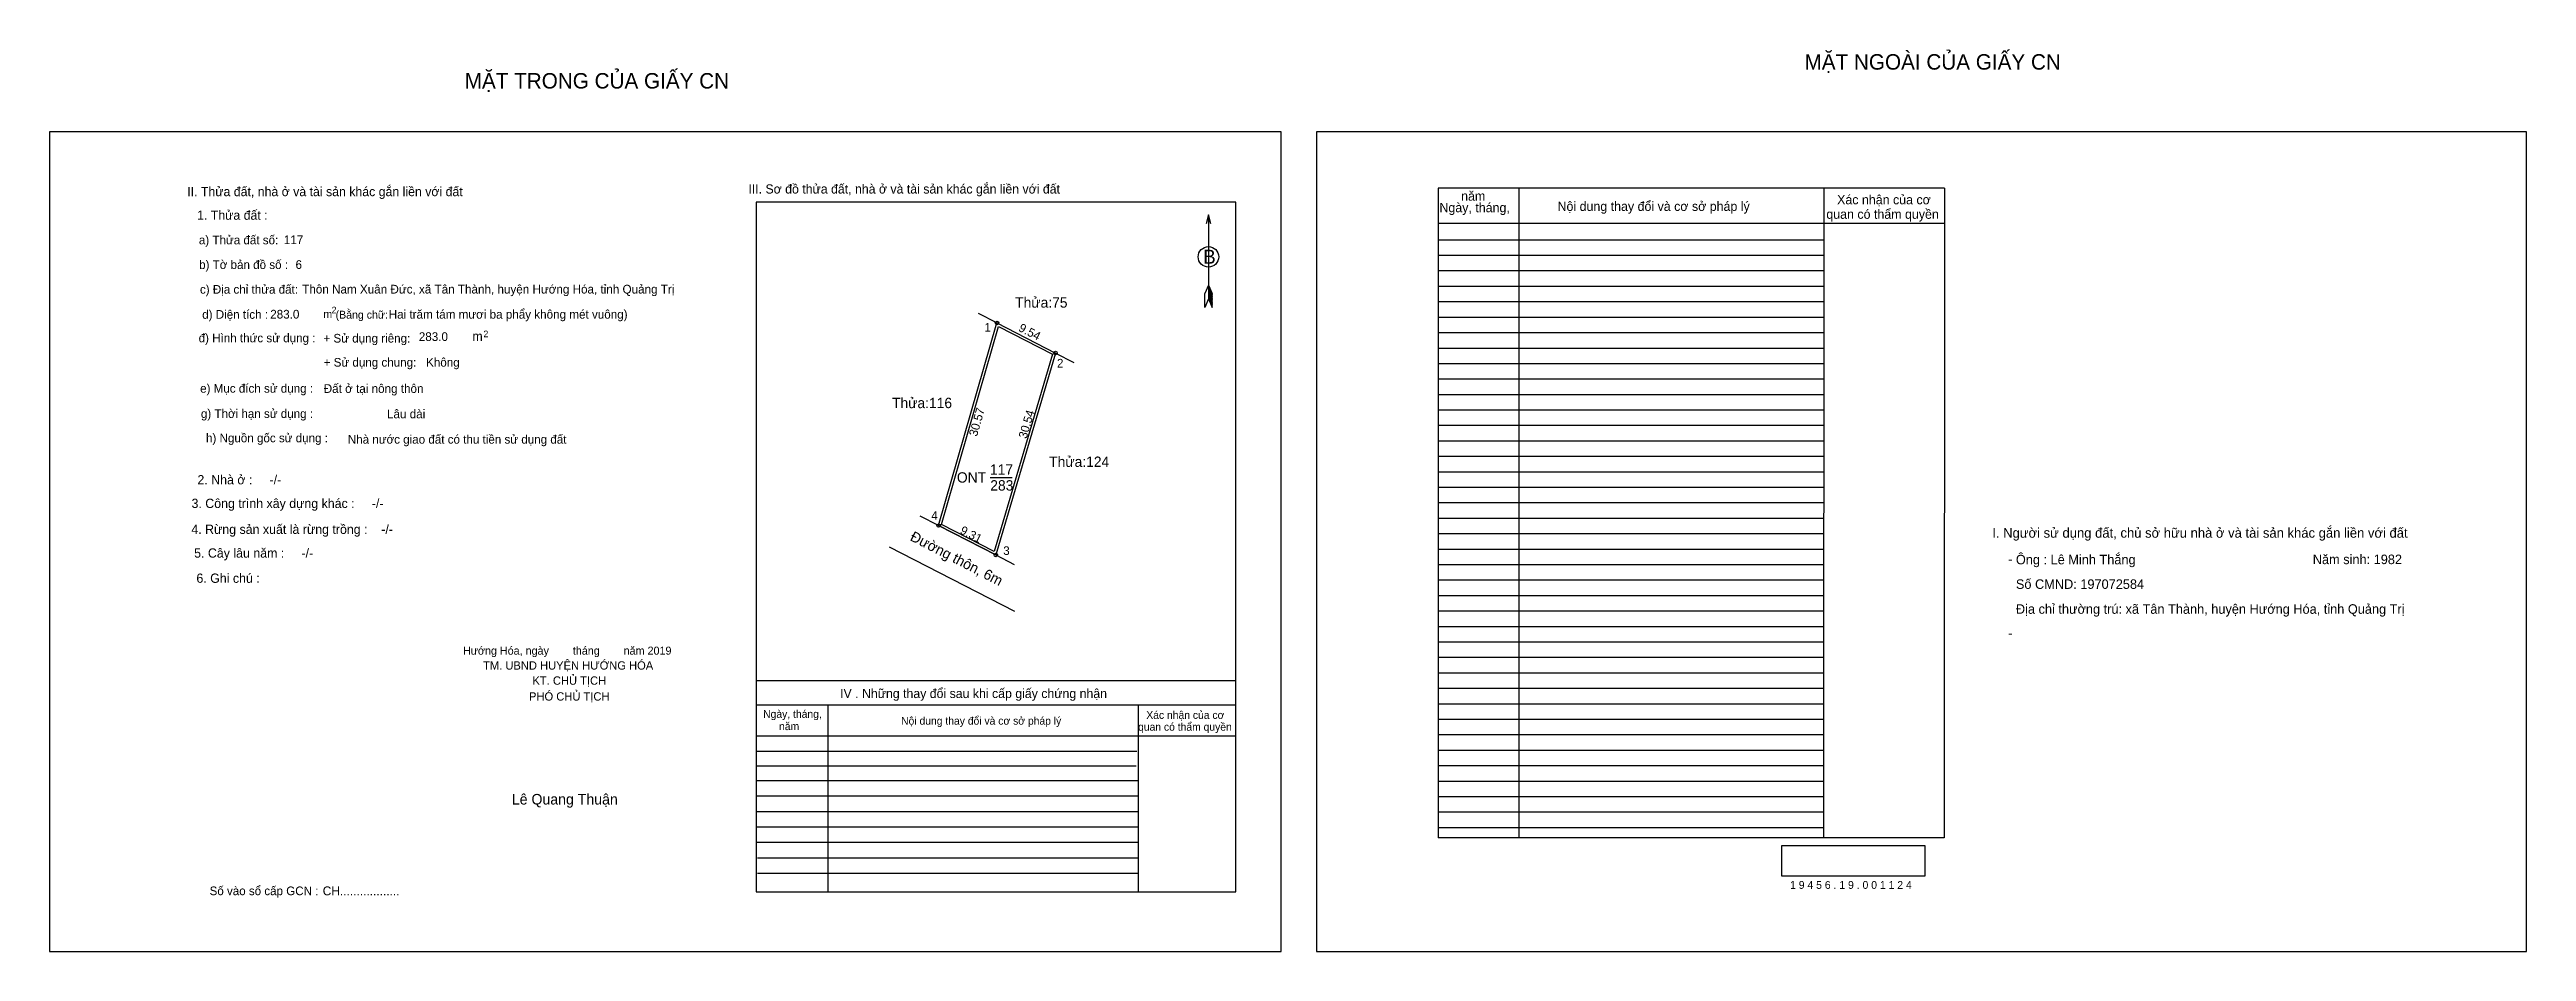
# Model space of a CAD drawing. Extents: x 539174 to 539533, y 1836926 to 1837056.
import ezdxf

# ---------------------------------------------------------------- set-up
doc = ezdxf.new("R2010")
doc.units = 0
for name, color, linetype in [('Default', 7, 'Continuous'), ('Level 1', 7, 'Continuous'), ('Level 10', 7, 'Continuous'), ('Level 11', 7, 'Continuous'), ('Level 13', 7, 'Continuous'), ('Level 27', 7, 'Continuous'), ('Level 35', 7, 'Continuous'), ('Level 36', 7, 'Continuous'), ('Level 40', 7, 'Continuous'), ('Level 49', 7, 'Continuous'), ('Level 5', 7, 'Continuous'), ('Level 52', 7, 'Continuous'), ('Level 55', 7, 'Continuous'), ('Level 6', 7, 'Continuous'), ('Level 7', 7, 'Continuous'), ('Level 8', 7, 'Continuous'), ('Level 9', 7, 'Continuous')]:
    doc.layers.add(name, color=color, linetype=linetype)

msp = doc.modelspace()

# ---------------------------------------------------------------- linework, layer by layer
at = {"layer": 'Level 1'}
for p, q in [((539174.39, 1837044.56), (539174.39, 1837044.56)), ((539358.06, 1837044.56), (539358.06, 1837044.56)), ((539342.41, 1837032.53), (539342.41, 1837020.32)), ((539341.87, 1837019.08), (539341.9, 1837021.1)), ((539342.41, 1837020.32), (539341.87, 1837019.08)), ((539342.41, 1837022.34), (539341.9, 1837021.1)), ((539342.41, 1837022.34), (539342.93, 1837021.1)), ((539342.41, 1837022.17), (539342.93, 1837020.91)), ((539342.41, 1837021.99), (539342.93, 1837020.74)), ((539342.41, 1837021.82), (539342.94, 1837020.56)), ((539342.41, 1837021.63), (539342.94, 1837020.38)), ((539342.41, 1837021.46), (539342.94, 1837020.19)), ((539342.41, 1837021.28), (539342.94, 1837020.01)), ((539342.41, 1837021.11), (539342.94, 1837019.83)), ((539342.41, 1837020.93), (539342.94, 1837019.65)), ((539342.41, 1837020.76), (539342.94, 1837019.47)), ((539342.41, 1837020.58), (539342.95, 1837019.29)), ((539342.41, 1837020.32), (539342.95, 1837019.08)), ((539342.95, 1837019.08), (539342.93, 1837021.1)), ((539352.95, 1836925.7), (539352.95, 1836925.7)), ((539533.49, 1836925.7), (539533.49, 1836925.7))]:
    msp.add_line(p, q, dxfattribs=at)
msp.add_lwpolyline([(539342.76, 1837031.23), (539342.41, 1837032.53), (539342.06, 1837031.23)], dxfattribs=at)
msp.add_circle((539342.41, 1837026.43), 1.49, dxfattribs=at)
at = {"layer": 'Level 10'}
msp.add_line((539303.29, 1836987.46), (539311.57, 1836983.2), dxfattribs=at)
for points in [[(539303.29, 1836987.46), (539311.75, 1837016.84), (539320.24, 1837012.48), (539311.57, 1836983.2)], [(539303.71, 1836987.64), (539311.97, 1837016.33), (539319.82, 1837012.3), (539311.35, 1836983.7)]]:
    msp.add_lwpolyline(points, close=True, dxfattribs=at)
at = {"layer": 'Level 11'}
for centre in [(539311.75, 1837016.84), (539320.24, 1837012.48), (539303.29, 1836987.46), (539303.29, 1836987.46), (539311.57, 1836983.2)]:
    msp.add_circle(centre, 0.25, dxfattribs=at)
at = {"layer": 'Level 27'}
for p, q in [((539311.75, 1837016.84), (539309.08, 1837018.2)), ((539320.24, 1837012.48), (539322.91, 1837011.11)), ((539303.29, 1836987.46), (539300.62, 1836988.83)), ((539311.57, 1836983.2), (539314.24, 1836981.83))]:
    msp.add_line(p, q, dxfattribs=at)
at = {"layer": 'Level 35'}
msp.add_line((539296.13, 1836984.39), (539314.3, 1836975.05), dxfattribs=at)
at = {"layer": 'Level 40'}
msp.add_lwpolyline([(539174.39, 1836925.7), (539352.95, 1836925.7), (539352.95, 1837044.56), (539174.39, 1837044.56)], close=True, dxfattribs=at)
at = {"layer": 'Level 52'}
for p, q in [((539449.12, 1837036.39), (539375.69, 1837036.39)), ((539375.69, 1837036.39), (539375.69, 1836942.17)), ((539387.39, 1837036.39), (539387.39, 1836942.17)), ((539431.61, 1837036.39), (539431.58, 1836942.17)), ((539449.12, 1837036.39), (539449.08, 1836942.17)), ((539449.12, 1837031.26), (539375.69, 1837031.26)), ((539431.61, 1837028.86), (539375.69, 1837028.86)), ((539431.61, 1837026.62), (539375.69, 1837026.62)), ((539431.61, 1837024.38), (539375.69, 1837024.38)), ((539431.61, 1837022.13), (539375.69, 1837022.13)), ((539431.61, 1837019.89), (539375.69, 1837019.89)), ((539431.61, 1837017.65), (539375.69, 1837017.65)), ((539431.61, 1837015.4), (539375.69, 1837015.4)), ((539431.6, 1837013.16), (539375.69, 1837013.16)), ((539431.6, 1837010.92), (539375.69, 1837010.92)), ((539431.6, 1837008.68), (539375.69, 1837008.68)), ((539431.6, 1837006.43), (539375.69, 1837006.43)), ((539431.6, 1837004.19), (539375.69, 1837004.19)), ((539431.6, 1837001.95), (539375.69, 1837001.95)), ((539431.6, 1836999.71), (539375.69, 1836999.71)), ((539431.6, 1836997.46), (539375.69, 1836997.46)), ((539431.6, 1836995.22), (539375.69, 1836995.22)), ((539431.6, 1836992.98), (539375.69, 1836992.98)), ((539431.6, 1836990.74), (539375.69, 1836990.74)), ((539431.6, 1836988.49), (539375.69, 1836988.49)), ((539431.59, 1836986.25), (539375.69, 1836986.25)), ((539431.59, 1836984.01), (539375.69, 1836984.01)), ((539431.59, 1836981.76), (539375.69, 1836981.76)), ((539431.59, 1836979.52), (539375.69, 1836979.52)), ((539431.59, 1836977.28), (539375.69, 1836977.28)), ((539431.59, 1836975.04), (539375.69, 1836975.04)), ((539431.59, 1836972.79), (539375.69, 1836972.79)), ((539431.59, 1836970.55), (539375.69, 1836970.55)), ((539431.59, 1836968.31), (539375.69, 1836968.31)), ((539431.59, 1836966.07), (539375.69, 1836966.07)), ((539431.59, 1836963.82), (539375.69, 1836963.82)), ((539431.59, 1836961.58), (539375.69, 1836961.58)), ((539431.58, 1836959.34), (539375.69, 1836959.34)), ((539431.58, 1836957.1), (539375.69, 1836957.1)), ((539431.58, 1836954.85), (539375.69, 1836954.85)), ((539431.58, 1836952.61), (539375.69, 1836952.61)), ((539431.58, 1836950.37), (539375.69, 1836950.37)), ((539431.58, 1836948.12), (539375.69, 1836948.12)), ((539431.58, 1836945.88), (539375.69, 1836945.88)), ((539431.58, 1836943.64), (539375.69, 1836943.64)), ((539449.08, 1836942.17), (539375.69, 1836942.17))]:
    msp.add_line(p, q, dxfattribs=at)
msp.add_lwpolyline([(539358.06, 1836925.7), (539533.49, 1836925.7), (539533.49, 1837044.56), (539358.06, 1837044.56)], close=True, dxfattribs=at)
at = {"layer": 'Level 6'}
msp.add_lwpolyline([(539425.55, 1836941.08), (539446.27, 1836941.08), (539446.27, 1836936.63), (539425.55, 1836936.63)], close=True, dxfattribs=at)
at = {"layer": 'Level 7'}
for p, q in [((539332.04, 1836954.7), (539276.84, 1836954.7)), ((539331.94, 1836952.57), (539276.84, 1836952.57)), ((539332.22, 1836950.45), (539276.84, 1836950.45)), ((539332.22, 1836948.21), (539276.84, 1836948.21)), ((539332.22, 1836945.96), (539276.84, 1836945.96)), ((539332.22, 1836943.72), (539276.84, 1836943.72)), ((539332.22, 1836941.48), (539276.84, 1836941.48)), ((539332.22, 1836939.23), (539277.02, 1836939.23)), ((539332.22, 1836936.99), (539277.02, 1836936.99))]:
    msp.add_line(p, q, dxfattribs=at)
at = {"layer": 'Level 8'}
for p, q in [((539346.36, 1837034.38), (539276.84, 1837034.38)), ((539276.84, 1837034.38), (539276.84, 1836934.35)), ((539346.36, 1836934.35), (539346.36, 1837034.38)), ((539346.36, 1836964.94), (539276.84, 1836964.94)), ((539346.36, 1836961.42), (539276.84, 1836961.42)), ((539287.22, 1836961.42), (539287.22, 1836934.35)), ((539332.22, 1836961.42), (539332.22, 1836934.35)), ((539346.36, 1836956.93), (539276.84, 1836956.93)), ((539276.84, 1836934.35), (539346.36, 1836934.35))]:
    msp.add_line(p, q, dxfattribs=at)
at = {"layer": 'Level 9'}
msp.add_line((539310.74, 1836994.44), (539313.97, 1836994.44), dxfattribs=at)

# ---------------------------------------------------------------- texts
at = {"layer": 'Default'}
for s, p in [('e) Mục đích sử dụng :', (539196.23, 1837006.73)), ('g) Thời hạn sử dụng :', (539196.34, 1837003.07)), ('h) Nguồn gốc sử dụng :', (539197.08, 1836999.54)), ('Nhà nước giao đất có thu tiền sử dụng đất', (539217.64, 1836999.34))]:
    msp.add_text(s, height=1.2581, dxfattribs=at).set_placement(p)
at = {"layer": 'Level 1'}
msp.add_text('B', height=2.02, dxfattribs=at).set_placement((539341.66, 1837025.44))
at = {"layer": 'Level 13'}
for s, p in [('ONT', (539305.94, 1836993.69)), ('283', (539310.78, 1836992.54)), ('117', (539310.74, 1836994.84))]:
    msp.add_text(s, height=1.5, dxfattribs=at).set_placement(p)
at = {"layer": 'Level 36'}
for s, p in [('Thửa:75', (539314.39, 1837019.06)), ('Thửa:116', (539296.54, 1837004.49)), ('Thửa:124', (539319.32, 1836995.97))]:
    msp.add_text(s, height=1.5, dxfattribs=at).set_placement(p)
at = {"layer": 'Level 49'}
for s, rotation, p in [('9.54', 332.8174, (539314.77, 1837015.74)), ('30.57', 73.9362, (539308.85, 1837000.3)), ('30.54', 73.5056, (539316.04, 1836999.98)), ('9.31', 332.7745, (539306.28, 1836986.37))]:
    msp.add_text(s, height=1.25, rotation=rotation, dxfattribs=at).set_placement(p)
at = {"layer": 'Level 5'}
msp.add_text('Đường thôn, 6m', height=1.5, rotation=332.7857, dxfattribs=at).set_placement((539299.03, 1836985.38))
at = {"layer": 'Level 52'}
for s, height, p in [('Ngày, tháng,', 1.3456, (539375.9, 1837032.9)), ('năm', 1.346, (539379.04, 1837034.58)), ('Nội dung thay đổi và cơ sở pháp lý', 1.3456, (539393.02, 1837033.09)), (' quan có thẩm quyền', 1.3456, (539431.49, 1837031.95)), ('Xác nhận của cơ', 1.3456, (539433.55, 1837034.05))]:
    msp.add_text(s, height=height, dxfattribs=at).set_placement(p)
at = {"layer": 'Level 55'}
for s, height, p in [('116', 0.055, (539311.69, 1837016.79)), ('116', 0.055, (539311.69, 1837016.79)), ('1', 0.2, (539311.69, 1837016.84)), ('75', 0.055, (539311.71, 1837016.79)), ('2', 0.2, (539320.17, 1837012.48)), ('124', 0.055, (539320.18, 1837012.43)), ('75', 0.055, (539320.2, 1837012.43)), ('4', 0.2, (539303.22, 1836987.46)), ('116', 0.055, (539303.23, 1836987.41)), ('116', 0.055, (539303.23, 1836987.41)), ('0', 0.055, (539303.27, 1836987.41)), ('0', 0.055, (539303.27, 1836987.41)), ('3', 0.2, (539311.51, 1836983.2)), ('124', 0.055, (539311.51, 1836983.15)), ('0', 0.055, (539311.55, 1836983.15)), ('0', 0.055, (539311.55, 1836983.15))]:
    msp.add_text(s, height=height, dxfattribs=at).set_placement(p)
at = {"layer": 'Level 6'}
for s, height, p in [('117', 1.263, (539208.36, 1837028.27)), ('6', 1.26, (539210.06, 1837024.68)), ('Thôn Nam Xuân Đức, xã Tân Thành, huyện Hướng Hóa, tỉnh Quảng Trị', 1.2649, (539211.03, 1837021.11)), ('283.0', 1.263, (539206.39, 1837017.48)), ('Hai trăm tám mươi ba phẩy không mét vuông)', 1.2631, (539223.57, 1837017.47)), ('283.0', 1.263, (539227.93, 1837014.23)), ('Đất ở tại nông thôn', 1.2649, (539214.15, 1837006.7)), ('Lâu dài', 1.265, (539223.32, 1837003.02)), ('Ông : Lê Minh Thắng', 1.3815, (539459.47, 1836981.84)), ('Năm sinh: 1982', 1.3815, (539502.51, 1836981.87)), ('Số CMND: 197072584', 1.3815, (539459.47, 1836978.28)), ('Địa chỉ thường trú: xã Tân Thành, huyện Hướng Hóa, tỉnh Quảng Trị', 1.3815, (539459.47, 1836974.67)), ('1 9 4 5 6 . 1 9 . 0 0 1 1 2 4', 1.1303, (539426.73, 1836934.78))]:
    msp.add_text(s, height=height, dxfattribs=at).set_placement(p)
at = {"layer": 'Level 7'}
for s, height, p in [('MẶT NGOÀI CỦA GIẤY CN', 2.2426, (539428.83, 1837053.58)), ('MẶT TRONG CỦA GIẤY CN', 2.2426, (539234.59, 1837050.84)), ('III. Sơ đồ thửa đất, nhà ở và tài sản khác gắn liền với đất', 1.3343, (539275.71, 1837035.61)), ('II. Thửa đất, nhà ở và tài sản khác gắn liền với đất', 1.3343, (539194.36, 1837035.23)), ('1. Thửa đất :', 1.3343, (539195.79, 1837031.81)), ('a) Thửa đất số:', 1.2581, (539196.05, 1837028.25)), ('b) Tờ bản đồ số :', 1.2581, (539196.08, 1837024.67)), ('c) Địa chỉ thửa đất:', 1.2581, (539196.2, 1837021.09)), ('2', 0.953, (539215.29, 1837018.24)), ('d) Diện tích :', 1.2581, (539196.53, 1837017.45)), ('m', 1.14, (539214.1, 1837017.56)), ('(Bằng chữ:', 1.144, (539215.87, 1837017.47)), ('2', 0.953, (539237.3, 1837014.78)), ('đ) Hình thức sử dụng :', 1.2581, (539196.01, 1837014.04)), ('+ Sử dụng riêng:', 1.2581, (539214.11, 1837014)), ('m', 1.35, (539235.69, 1837014.25)), ('+ Sử dụng chung:', 1.2581, (539214.14, 1837010.51)), ('Không', 1.258, (539228.99, 1837010.51)), ('2. Nhà ở :     -/-', 1.3419, (539195.84, 1836993.44)), ('3. Công trình xây dựng khác :     -/-', 1.3419, (539194.98, 1836990.01)), ('4. Rừng sản xuất là rừng trồng :    -/-', 1.3419, (539194.95, 1836986.25)), ('I. Người sử dụng đất, chủ sở hữu nhà ở và tài sản khác gắn liền với đất', 1.4128, (539456.05, 1836985.7)), ('5. Cây lâu năm :     -/-', 1.3419, (539195.36, 1836982.81)), ('6. Ghi chú :', 1.3419, (539195.69, 1836979.16)), ('-', 1.44, (539458.33, 1836981.89)), ('Hướng Hóa, ngày        tháng        năm 2019', 1.1658, (539234.33, 1836968.74)), ('-', 1.44, (539458.35, 1836971.15)), ('TM. UBND HUYỆN HƯỚNG HÓA', 1.208, (539237.25, 1836966.57)), ('KT. CHỦ TỊCH', 1.208, (539244.41, 1836964.38)), ('PHÓ CHỦ TỊCH', 1.2079, (539243.91, 1836962.08)), ('IV . Những thay đổi sau khi cấp giấy chứng nhận', 1.3343, (539289.01, 1836962.45)), ('Ngày, tháng,', 1.1213, (539277.85, 1836959.58)), ('năm', 1.121, (539280.16, 1836957.8)), ('Nội dung thay đổi và cơ sở pháp lý', 1.1213, (539297.85, 1836958.59)), (' quan có thẩm quyền', 1.1213, (539331.79, 1836957.71)), ('Xác nhận của cơ', 1.1213, (539333.4, 1836959.43)), ('Lê Quang Thuận', 1.5301, (539241.42, 1836947.01)), ('Số vào sổ cấp GCN :', 1.2558, (539197.6, 1836933.86)), ('CH..................', 1.2918, (539214, 1836933.84))]:
    msp.add_text(s, height=height, dxfattribs=at).set_placement(p)
at = {"layer": 'Level 9'}
for s, p in [('1', (539309.93, 1837015.58)), ('2', (539320.45, 1837010.38)), ('4', (539302.23, 1836988.3)), ('3', (539312.66, 1836983.2))]:
    msp.add_text(s, height=1.25, dxfattribs=at).set_placement(p)

doc.saveas('drawing.dxf')
